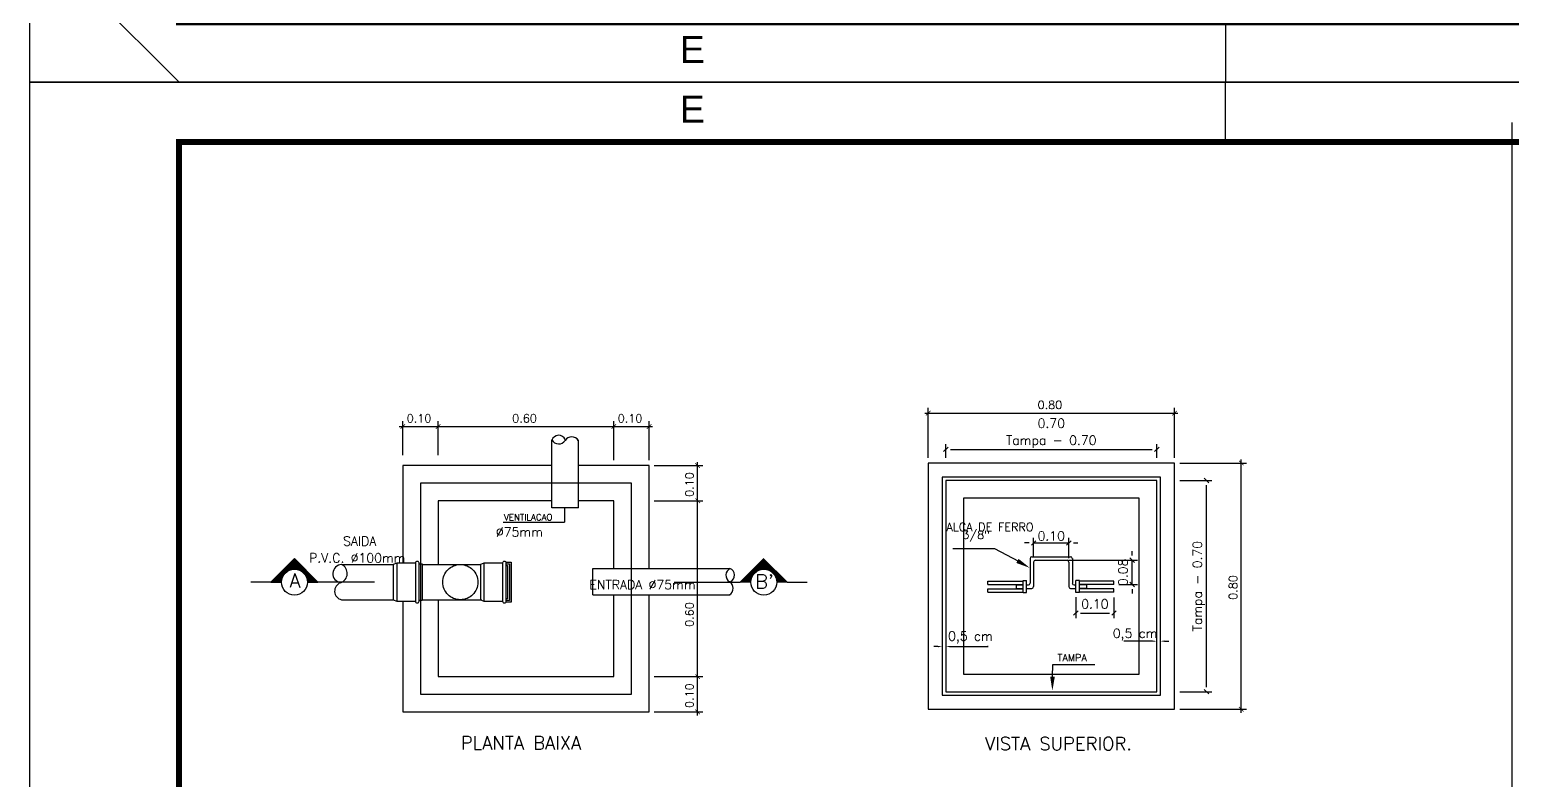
# Model space of a CAD drawing. Header units: millimetres. Extents: x -336 to -33, y -135 to 770.
# Drawn here: x -117.01 to -92.21, y 684.64 to 697.19 of the extents above; entities that cross this region are included whole.
import ezdxf
from ezdxf.enums import TextEntityAlignment as Align

# ---------------------------------------------------------------- set-up
doc = ezdxf.new("R2010")
doc.units = ezdxf.units.MM
doc.header["$LTSCALE"] = 50
doc.header["$MEASUREMENT"] = 0
doc.linetypes.add('CENTER2', pattern=[28.575, 19.05, -3.175, 3.175, -3.175])
doc.linetypes.add('HIDDEN', pattern=[0.375, 0.25, -0.125])
doc.layers.get('0').update_dxf_attribs({"linetype": 'CONTINUOUS'})
for name, color, linetype in [('A-LAYOUT', 7, 'CONTINUOUS'), ('A-PEN-R', 1, 'CONTINUOUS'), ('DETALLHES_CAIXAS', 6, 'CONTINUOUS'), ("PRANCHA - PROJETU'S", 7, 'CONTINUOUS'), ('TXT_1', 2, 'CONTINUOUS'), ('TXT_2', 6, 'CONTINUOUS')]:
    doc.layers.add(name, color=color, linetype=linetype)
doc.styles.add('ADITIVOCAD', font='ROMANS.shx')
doc.styles.add('ARIAL', font='arial.ttf', dxfattribs={"height": 2})
doc.styles.add('ROMANS', font='romans', dxfattribs={"height": 0.1})

# ---------------------------------------------------------------- blocks, each defined once
blk = doc.blocks.new('ADFSGASDFG')
at = {"layer": "PRANCHA - PROJETU'S", "color": 1}
for p, q in [((360.678, 107.346), (276.578, 107.346)), ((276.578, 107.346), (276.578, 47.946)), ((296.578, 106.346), (296.578, 107.346)), ((279.078, 47.946), (276.578, 50.446)), ((296.578, 48.946), (296.578, 47.946)), ((276.578, 47.946), (360.678, 47.946))]:
    blk.add_line(p, q, dxfattribs=at)
at = {"layer": "PRANCHA - PROJETU'S", "color": 4, "const_width": 0.1}
blk.add_lwpolyline([(279.078, 106.346), (359.678, 106.346), (359.678, 48.946), (279.078, 48.946)], close=True, dxfattribs=at)
at = {"layer": "PRANCHA - PROJETU'S", "color": 50, "linetype": 'Continuous', "style": 'ARIAL'}
for p in [(287.661, 106.896), (287.661, 48.496)]:
    blk.add_text('E', height=0.45, dxfattribs=at).set_placement(p, align=Align.MIDDLE)
blk = doc.blocks.new('*X1022')
at = {"color": 0}
for p, q in [((101.59, 65.457), (101.923, 65.79)), ((101.608, 65.457), (101.932, 65.781)), ((101.626, 65.457), (101.941, 65.772)), ((102.216, 65.457), (101.901, 65.771)), ((102.233, 65.457), (101.91, 65.78)), ((102.251, 65.457), (101.919, 65.789)), ((101.643, 65.457), (101.95, 65.763)), ((101.661, 65.457), (101.958, 65.755)), ((101.744, 65.505), (101.689, 65.559)), ((101.748, 65.518), (101.698, 65.568)), ((101.753, 65.531), (101.707, 65.577)), ((101.759, 65.543), (101.716, 65.586)), ((101.765, 65.554), (101.725, 65.594)), ((101.772, 65.565), (101.733, 65.603)), ((101.78, 65.575), (101.742, 65.612)), ((101.788, 65.584), (101.751, 65.621)), ((101.797, 65.593), (101.76, 65.63)), ((101.807, 65.601), (101.769, 65.639)), ((101.817, 65.609), (101.778, 65.648)), ((101.827, 65.615), (101.787, 65.656)), ((101.839, 65.622), (101.795, 65.665)), ((101.851, 65.627), (101.804, 65.674)), ((101.864, 65.632), (101.813, 65.683)), ((101.878, 65.636), (101.822, 65.692)), ((101.892, 65.639), (101.831, 65.701)), ((101.908, 65.641), (101.84, 65.709)), ((101.847, 65.626), (101.967, 65.746)), ((101.925, 65.641), (101.848, 65.718)), ((101.944, 65.64), (101.857, 65.727)), ((101.966, 65.636), (101.866, 65.736)), ((101.874, 65.635), (101.976, 65.737)), ((101.993, 65.627), (101.875, 65.745)), ((102.035, 65.602), (101.884, 65.754)), ((102.198, 65.457), (101.893, 65.762)), ((101.897, 65.64), (101.985, 65.728)), ((101.916, 65.641), (101.994, 65.719)), ((101.933, 65.641), (102.003, 65.71)), ((101.949, 65.639), (102.011, 65.702)), ((101.964, 65.636), (102.02, 65.693)), ((101.978, 65.633), (102.029, 65.684)), ((101.991, 65.628), (102.038, 65.675)), ((102.003, 65.622), (102.047, 65.666)), ((102.015, 65.616), (102.056, 65.657)), ((102.025, 65.609), (102.065, 65.649)), ((102.036, 65.602), (102.073, 65.64)), ((102.045, 65.594), (102.082, 65.631)), ((102.054, 65.585), (102.091, 65.622)), ((102.062, 65.576), (102.1, 65.613)), ((102.18, 65.457), (102.067, 65.571)), ((102.07, 65.566), (102.109, 65.604)), ((102.077, 65.555), (102.118, 65.595)), ((102.084, 65.544), (102.126, 65.587)), ((102.09, 65.532), (102.135, 65.578)), ((102.095, 65.52), (102.144, 65.569)), ((102.099, 65.506), (102.153, 65.56)), ((101.597, 65.457), (101.592, 65.462)), ((101.615, 65.457), (101.601, 65.471)), ((101.632, 65.457), (101.61, 65.48)), ((101.65, 65.457), (101.619, 65.488)), ((101.668, 65.457), (101.627, 65.497)), ((101.685, 65.457), (101.636, 65.506)), ((101.703, 65.457), (101.645, 65.515)), ((101.721, 65.457), (101.654, 65.524)), ((101.737, 65.458), (101.663, 65.533)), ((101.738, 65.475), (101.672, 65.541)), ((101.679, 65.457), (101.753, 65.531)), ((101.74, 65.49), (101.68, 65.55)), ((101.696, 65.457), (101.744, 65.504)), ((101.714, 65.457), (101.739, 65.482)), ((101.732, 65.457), (101.737, 65.463)), ((102.163, 65.457), (102.092, 65.528)), ((102.145, 65.457), (102.1, 65.502)), ((102.102, 65.492), (102.162, 65.551)), ((102.127, 65.457), (102.104, 65.48)), ((102.105, 65.477), (102.171, 65.542)), ((102.106, 65.46), (102.179, 65.534)), ((102.109, 65.457), (102.106, 65.461)), ((102.121, 65.457), (102.188, 65.525)), ((102.138, 65.457), (102.197, 65.516)), ((102.156, 65.457), (102.206, 65.507)), ((102.174, 65.457), (102.215, 65.498)), ((102.191, 65.457), (102.224, 65.489)), ((102.209, 65.457), (102.232, 65.481)), ((102.227, 65.457), (102.241, 65.472)), ((102.244, 65.457), (102.25, 65.463))]:
    blk.add_line(p, q, dxfattribs=at)

msp = doc.modelspace()

# ---------------------------------------------------------------- linework, layer by layer
at = {"layer": 'A-LAYOUT', "linetype": 'ByBlock'}
for p, q in [((-101.983, 690.034), (-101.983, 690.868)), ((-97.866, 690.034), (-97.866, 690.868)), ((-110.77, 690.079), (-110.77, 690.644)), ((-110.182, 690.079), (-110.182, 690.644)), ((-110.182, 690.079), (-110.182, 690.644)), ((-107.241, 689.991), (-107.241, 690.644)), ((-107.241, 689.991), (-107.241, 690.644)), ((-106.653, 689.991), (-106.653, 690.644)), ((-102.042, 690.78), (-97.807, 690.78)), ((-110.829, 690.556), (-110.123, 690.556)), ((-110.241, 690.556), (-107.183, 690.556)), ((-107.3, 690.556), (-106.594, 690.556)), ((-101.651, 690.212), (-101.727, 690.136)), ((-101.689, 690.034), (-101.689, 690.262)), ((-101.613, 690.174), (-98.237, 690.174)), ((-98.198, 690.136), (-98.122, 690.212)), ((-98.16, 690.034), (-98.16, 690.262)), ((-106.565, 689.903), (-105.751, 689.903)), ((-105.84, 689.256), (-105.84, 689.962)), ((-97.778, 689.946), (-96.659, 689.946)), ((-96.748, 685.77), (-96.748, 690.005)), ((-97.778, 689.652), (-97.242, 689.652)), ((-97.292, 689.614), (-97.368, 689.69)), ((-97.33, 686.199), (-97.33, 689.576)), ((-106.565, 689.315), (-105.751, 689.315)), ((-106.565, 689.315), (-105.751, 689.315)), ((-105.84, 686.315), (-105.84, 689.374)), ((-100.258, 688.571), (-100.182, 688.647)), ((-100.22, 688.365), (-100.22, 688.697)), ((-99.594, 688.647), (-99.67, 688.571)), ((-99.632, 688.357), (-99.632, 688.697)), ((-100.297, 688.609), (-100.373, 688.609)), ((-100.22, 688.609), (-99.632, 688.609)), ((-99.556, 688.609), (-99.479, 688.609)), ((-98.572, 688.397), (-98.572, 688.473)), ((-99.637, 688.32), (-98.483, 688.32)), ((-98.61, 688.359), (-98.533, 688.282)), ((-98.572, 687.915), (-98.572, 688.32)), ((-98.794, 687.915), (-98.483, 687.915)), ((-98.533, 687.876), (-98.61, 687.953)), ((-99.514, 687.704), (-99.514, 687.35)), ((-98.877, 687.697), (-98.877, 687.35)), ((-98.572, 687.838), (-98.572, 687.762)), ((-99.476, 687.476), (-99.553, 687.4)), ((-99.438, 687.438), (-98.953, 687.438)), ((-98.915, 687.4), (-98.839, 687.476)), ((-98.303, 686.967), (-98.714, 686.967)), ((-98.232, 686.967), (-98.303, 686.967)), ((-98.031, 686.967), (-97.96, 686.967)), ((-101.82, 686.877), (-101.891, 686.877)), ((-101.619, 686.877), (-100.979, 686.877)), ((-100.979, 686.877), (-100.993, 686.877)), ((-105.84, 685.727), (-105.84, 686.433)), ((-106.565, 686.374), (-105.751, 686.374)), ((-106.565, 686.374), (-105.751, 686.374)), ((-97.368, 686.161), (-97.292, 686.085)), ((-97.778, 686.123), (-97.242, 686.123)), ((-106.565, 685.786), (-105.751, 685.786)), ((-97.778, 685.829), (-96.659, 685.829))]:
    msp.add_line(p, q, dxfattribs=at)
at = {"layer": 'A-LAYOUT'}
for p, q in [((-110.77, 690.556), (-110.182, 690.556)), ((-108.277, 689.196), (-108.277, 690.334)), ((-107.835, 689.196), (-107.835, 690.334)), ((-101.983, 689.946), (-101.983, 685.829)), ((-97.866, 689.946), (-101.983, 689.946)), ((-97.866, 685.829), (-97.866, 689.946)), ((-101.748, 689.711), (-101.748, 686.064)), ((-98.101, 689.711), (-101.748, 689.711)), ((-98.101, 686.064), (-98.101, 689.711)), ((-107.835, 689.196), (-108.277, 689.196)), ((-108.068, 689.196), (-108.068, 688.956)), ((-109.091, 688.956), (-108.068, 688.956)), ((-100.87, 688.512), (-101.573, 688.512)), ((-100.469, 688.297), (-100.87, 688.512)), ((-110.871, 688.272), (-110.871, 687.637)), ((-109.413, 688.272), (-109.413, 687.637)), ((-107.592, 688.182), (-105.298, 688.182)), ((-107.592, 687.741), (-107.592, 688.182)), ((-100.279, 688.35), (-100.279, 687.938)), ((-100.25, 688.379), (-99.603, 688.379)), ((-100.22, 688.291), (-100.22, 687.879)), ((-100.191, 688.32), (-99.661, 688.32)), ((-99.632, 688.291), (-99.632, 687.879)), ((-99.573, 688.35), (-99.573, 687.938)), ((-100.514, 687.909), (-100.514, 687.85)), ((-100.514, 687.909), (-100.397, 687.909)), ((-100.397, 687.979), (-100.338, 687.979)), ((-100.397, 687.779), (-100.397, 687.979)), ((-100.338, 687.779), (-100.338, 687.979)), ((-100.338, 687.909), (-100.308, 687.909)), ((-99.544, 687.909), (-99.514, 687.909)), ((-99.456, 687.979), (-99.514, 687.979)), ((-99.514, 687.779), (-99.514, 687.979)), ((-99.456, 687.779), (-99.456, 687.979)), ((-99.338, 687.909), (-99.456, 687.909)), ((-99.338, 687.909), (-99.338, 687.85)), ((-107.592, 687.741), (-105.298, 687.741)), ((-100.514, 687.85), (-100.397, 687.85)), ((-100.397, 687.779), (-100.338, 687.779)), ((-100.338, 687.85), (-100.25, 687.85)), ((-99.603, 687.85), (-99.514, 687.85)), ((-99.456, 687.779), (-99.514, 687.779)), ((-99.338, 687.85), (-99.456, 687.85)), ((-99.905, 686.373), (-99.902, 686.578)), ((-99.902, 686.578), (-99.198, 686.578)), ((-101.748, 686.064), (-98.101, 686.064)), ((-101.983, 685.829), (-97.866, 685.829))]:
    msp.add_line(p, q, dxfattribs=at)
at = {"layer": 'A-LAYOUT', "linetype": 'HIDDEN', "ltscale": 0.5}
for p, q in [((-110.476, 689.609), (-110.476, 686.08)), ((-106.947, 689.609), (-110.476, 689.609)), ((-106.947, 686.08), (-106.947, 689.609)), ((-110.476, 686.08), (-106.947, 686.08))]:
    msp.add_line(p, q, dxfattribs=at)
at = {"layer": 'A-LAYOUT', "linetype": 'HIDDEN'}
for p, q in [((-101.395, 689.358), (-101.395, 686.417)), ((-98.454, 689.358), (-101.395, 689.358)), ((-98.454, 686.417), (-98.454, 689.358)), ((-100.986, 687.915), (-100.986, 687.973)), ((-100.986, 687.973), (-100.397, 687.973)), ((-100.986, 687.915), (-100.397, 687.915)), ((-98.877, 687.973), (-99.456, 687.973)), ((-98.877, 687.915), (-99.456, 687.915)), ((-98.877, 687.915), (-98.877, 687.973)), ((-100.986, 687.785), (-100.986, 687.844)), ((-100.986, 687.844), (-100.397, 687.844)), ((-100.986, 687.785), (-100.397, 687.785)), ((-98.877, 687.844), (-99.456, 687.844)), ((-98.877, 687.785), (-99.456, 687.785)), ((-98.877, 687.785), (-98.877, 687.844)), ((-101.395, 686.417), (-98.454, 686.417))]:
    msp.add_line(p, q, dxfattribs=at)
at = {"layer": 'A-LAYOUT', "linetype": 'ByBlock', "const_width": 0.0115}
for points in [[(-101.945, 690.818), (-102.022, 690.742)], [(-97.904, 690.742), (-97.828, 690.818)], [(-110.732, 690.594), (-110.809, 690.517)], [(-110.144, 690.594), (-110.221, 690.517)], [(-110.221, 690.517), (-110.144, 690.594)], [(-107.28, 690.517), (-107.203, 690.594)], [(-107.203, 690.594), (-107.28, 690.517)], [(-106.691, 690.517), (-106.615, 690.594)], [(-105.801, 689.865), (-105.878, 689.941)], [(-96.709, 689.908), (-96.786, 689.984)], [(-105.801, 689.276), (-105.878, 689.353)], [(-105.878, 689.353), (-105.801, 689.276)], [(-105.878, 686.412), (-105.801, 686.336)], [(-105.801, 686.336), (-105.878, 686.412)], [(-105.878, 685.824), (-105.801, 685.747)], [(-96.786, 685.867), (-96.709, 685.791)]]:
    msp.add_lwpolyline(points, dxfattribs=at)
at = {"layer": 'A-LAYOUT'}
for points in [[(-111.793, 688.248), (-110.93, 688.248)], [(-110.559, 688.272), (-110.871, 688.272), (-110.93, 688.248), (-110.93, 687.66), (-110.871, 687.637), (-110.559, 687.637)], [(-110.5, 688.26), (-110.447, 688.26), (-110.447, 687.648), (-110.5, 687.648)], [(-110.447, 688.248), (-109.472, 688.248)], [(-109.101, 688.272), (-109.413, 688.272), (-109.472, 688.248), (-109.472, 687.66), (-109.413, 687.637), (-109.101, 687.637)], [(-109.042, 688.289), (-108.96, 688.289), (-108.96, 687.619), (-109.042, 687.619)], [(-109.042, 688.26), (-108.989, 688.26), (-108.989, 687.648), (-109.042, 687.648)], [(-109.042, 688.231), (-109.019, 688.231), (-109.019, 687.678), (-109.042, 687.678)], [(-111.793, 687.66), (-110.93, 687.66)], [(-110.447, 687.66), (-109.449, 687.66)]]:
    msp.add_lwpolyline(points, dxfattribs=at)
for points in [[(-110.533, 687.608), (-110.527, 687.608, 0.414214), (-110.5, 687.635), (-110.5, 688.275, 0.414214), (-110.527, 688.302), (-110.533, 688.302, 0.414214), (-110.559, 688.275), (-110.559, 687.635, 0.414214)], [(-109.075, 687.608), (-109.069, 687.608, 0.414214), (-109.042, 687.635), (-109.042, 688.275, 0.414214), (-109.069, 688.302), (-109.075, 688.302, 0.414214), (-109.101, 688.275), (-109.101, 687.635, 0.414214)]]:
    msp.add_lwpolyline(points, format="xyb", close=True, dxfattribs=at)
at = {"layer": 'A-LAYOUT', "linetype": 'HIDDEN'}
msp.add_circle((-109.809, 687.954), 0.294, dxfattribs=at)
at = {"layer": 'A-LAYOUT'}
for centre, radius, start, end in [((-108.165, 690.29), 0.119, 23.2479, 160.1992), ((-107.946, 690.252), 0.132, 33.0699, 146.9301), ((-108.163, 690.394), 0.128, 207.9019, 326.9301), ((-111.788, 688.096), 0.153, 91.971, 261.4768), ((-111.864, 688.1), 0.164, 288.8635, 64.5843), ((-105.238, 688.069), 0.128, 117.9019, 236.9301), ((-105.341, 688.071), 0.119, 293.2479, 70.1992), ((-100.25, 688.35), 0.0294, 90, 180), ((-100.191, 688.291), 0.0294, 90, 180), ((-99.661, 688.291), 0.0294, 0, 90), ((-99.603, 688.35), 0.0294, 360, 90), ((-111.763, 687.805), 0.148, 108.8635, 258.1185), ((-105.379, 687.851), 0.132, 303.0699, 56.9301), ((-100.308, 687.938), 0.0294, 270, 0), ((-99.544, 687.938), 0.0294, 180, 270), ((-100.25, 687.879), 0.0294, 270, 0), ((-99.603, 687.879), 0.0294, 180, 270)]:
    msp.add_arc(centre, radius, start, end, dxfattribs=at)
for points in [[(-100.471, 688.343), (-100.51, 688.275), (-100.285, 688.193)], [(-99.866, 686.373), (-99.944, 686.374), (-99.907, 686.138)]]:
    msp.add_solid(points, dxfattribs=at)
at = {"layer": 'A-LAYOUT', "linetype": 'ByBlock'}
for points in [[(-98.231, 686.979), (-98.231, 686.956), (-98.16, 686.967)], [(-98.031, 686.979), (-98.031, 686.956), (-98.101, 686.967)], [(-101.82, 686.888), (-101.82, 686.865), (-101.749, 686.877)], [(-101.619, 686.888), (-101.619, 686.865), (-101.689, 686.877)]]:
    msp.add_solid(points, dxfattribs=at)
at = {"layer": 'A-PEN-R'}
msp.add_line((-92.225, 695.636), (-92.225, 646.989), dxfattribs=at)
at = {"layer": 'DETALLHES_CAIXAS'}
for p, q in [((-108.277, 689.903), (-110.77, 689.903)), ((-110.77, 689.903), (-110.77, 688.272)), ((-106.653, 689.903), (-107.835, 689.903)), ((-106.653, 688.182), (-106.653, 689.903)), ((-101.689, 689.652), (-101.689, 686.123)), ((-98.16, 689.652), (-101.689, 689.652)), ((-98.16, 686.123), (-98.16, 689.652)), ((-110.182, 689.315), (-110.182, 688.248)), ((-108.277, 689.315), (-110.182, 689.315)), ((-107.241, 689.315), (-107.835, 689.315)), ((-107.241, 688.182), (-107.241, 689.315)), ((-110.182, 687.66), (-110.182, 686.374)), ((-107.241, 686.374), (-107.241, 687.741)), ((-106.653, 685.786), (-106.653, 687.741)), ((-110.77, 687.637), (-110.77, 685.786)), ((-110.182, 686.374), (-107.241, 686.374)), ((-101.689, 686.123), (-98.16, 686.123)), ((-110.77, 685.786), (-106.653, 685.786))]:
    msp.add_line(p, q, dxfattribs=at)
at = {"layer": 'TXT_1'}
for p, q in [((-112.976, 687.953), (-112.583, 688.347)), ((-112.583, 688.347), (-112.19, 687.953)), ((-104.734, 688.347), (-105.127, 687.953)), ((-112.976, 687.953), (-112.799, 687.953)), ((-112.366, 687.953), (-112.19, 687.953)), ((-104.951, 687.953), (-105.127, 687.953)), ((-104.341, 687.953), (-104.518, 687.953))]:
    msp.add_line(p, q, dxfattribs=at)
for centre in [(-112.583, 687.953), (-104.734, 687.953)]:
    msp.add_circle(centre, 0.217, dxfattribs=at)
at = {"layer": 'TXT_2', "linetype": 'CENTER2'}
for p, q in [((-112.976, 687.953), (-113.31, 687.953)), ((-111.245, 687.953), (-112.19, 687.953)), ((-106.234, 687.953), (-105.127, 687.953)), ((-104.341, 687.953), (-104.007, 687.953))]:
    msp.add_line(p, q, dxfattribs=at)

# ---------------------------------------------------------------- block references
at = {"layer": "PRANCHA - PROJETU'S", "color": 1}
for p in [(-393.59, 648.365), (-393.59, 588.965)]:
    msp.add_blockref('ADFSGASDFG', p, dxfattribs=at)
at = {"layer": 'TXT_1', "yscale": 1.176362552987934, "zscale": 1.176362552987666}
for p, xscale in [((-232.479, 610.952), 1.176362552986596), ((15.162, 610.952), -1.176362552986596)]:
    msp.add_blockref('*X1022', p, dxfattribs=dict(at, xscale=xscale))

# ---------------------------------------------------------------- texts
at = {"layer": 'A-LAYOUT', "style": 'ROMANS'}
for s, p in [('0.80', (-100.154, 690.849)), ('0.10', (-110.706, 690.624)), ('0.60', (-108.941, 690.624)), ('0.10', (-107.177, 690.624))]:
    msp.add_text(s, height=0.1376, dxfattribs=at).set_placement(p)
at = {"layer": 'A-LAYOUT', "linetype": 'ByBlock', "style": 'ROMANS'}
for s, height, p in [('0.70', 0.1529, (-99.925, 690.611)), ('Tampa - 0.70', 0.15293, (-99.925, 690.327)), ('0.10', 0.1529, (-99.926, 688.727)), ('0.10', 0.1529, (-99.196, 687.591))]:
    msp.add_text(s, height=height, dxfattribs=at).set_placement(p, align=Align.MIDDLE_CENTER)
at = {"layer": 'A-LAYOUT', "style": 'ROMANS'}
for s, p in [('0.10', (-105.908, 689.379)), ('0.80', (-96.816, 687.658)), ('0.60', (-105.908, 687.206)), ('0.10', (-105.908, 685.85))]:
    msp.add_text(s, height=0.1376, rotation=90, dxfattribs=at).set_placement(p)
for s, height, p in [('VENTILACAO', 0.1059, (-109.08, 689.04)), ('ALCA DE FERRO ', 0.13763, (-101.678, 688.876)), ('SAIDA ', 0.1529, (-111.77, 688.64)), ('%%C75mm', 0.1529, (-109.214, 688.793)), (' 3/8"', 0.1376, (-101.507, 688.746)), ('P.V.C. %%C100mm', 0.15293, (-112.338, 688.36)), ('ENTRADA %%C75mm', 0.15293, (-107.65, 687.912)), ('TAMPA', 0.1176, (-99.82, 686.694))]:
    msp.add_text(s, height=height, dxfattribs=at).set_placement(p, align=Align.MIDDLE_LEFT)
at = {"layer": 'A-LAYOUT', "linetype": 'ByBlock', "style": 'ROMANS'}
for s, height, p in [('Tampa - 0.70', 0.15293, (-97.483, 687.887)), ('0.08', 0.1529, (-98.725, 688.118))]:
    msp.add_text(s, height=height, rotation=90, dxfattribs=at).set_placement(p, align=Align.MIDDLE_CENTER)
for p in [(-98.523, 687.076), (-101.278, 687.029)]:
    msp.add_text('0,5 cm', height=0.1529, dxfattribs=at).set_placement(p, align=Align.MIDDLE)
at = {"layer": 'TXT_1', "style": 'ADITIVOCAD'}
for s, height, p in [('A', 0.235, (-112.576, 687.98)), ("B'", 0.2353, (-104.721, 687.967)), ('PLANTA BAIXA', 0.22057, (-108.795, 685.267)), ('VISTA SUPERIOR.', 0.22057, (-99.804, 685.254))]:
    msp.add_text(s, height=height, dxfattribs=at).set_placement(p, align=Align.MIDDLE)

doc.saveas('drawing.dxf')
